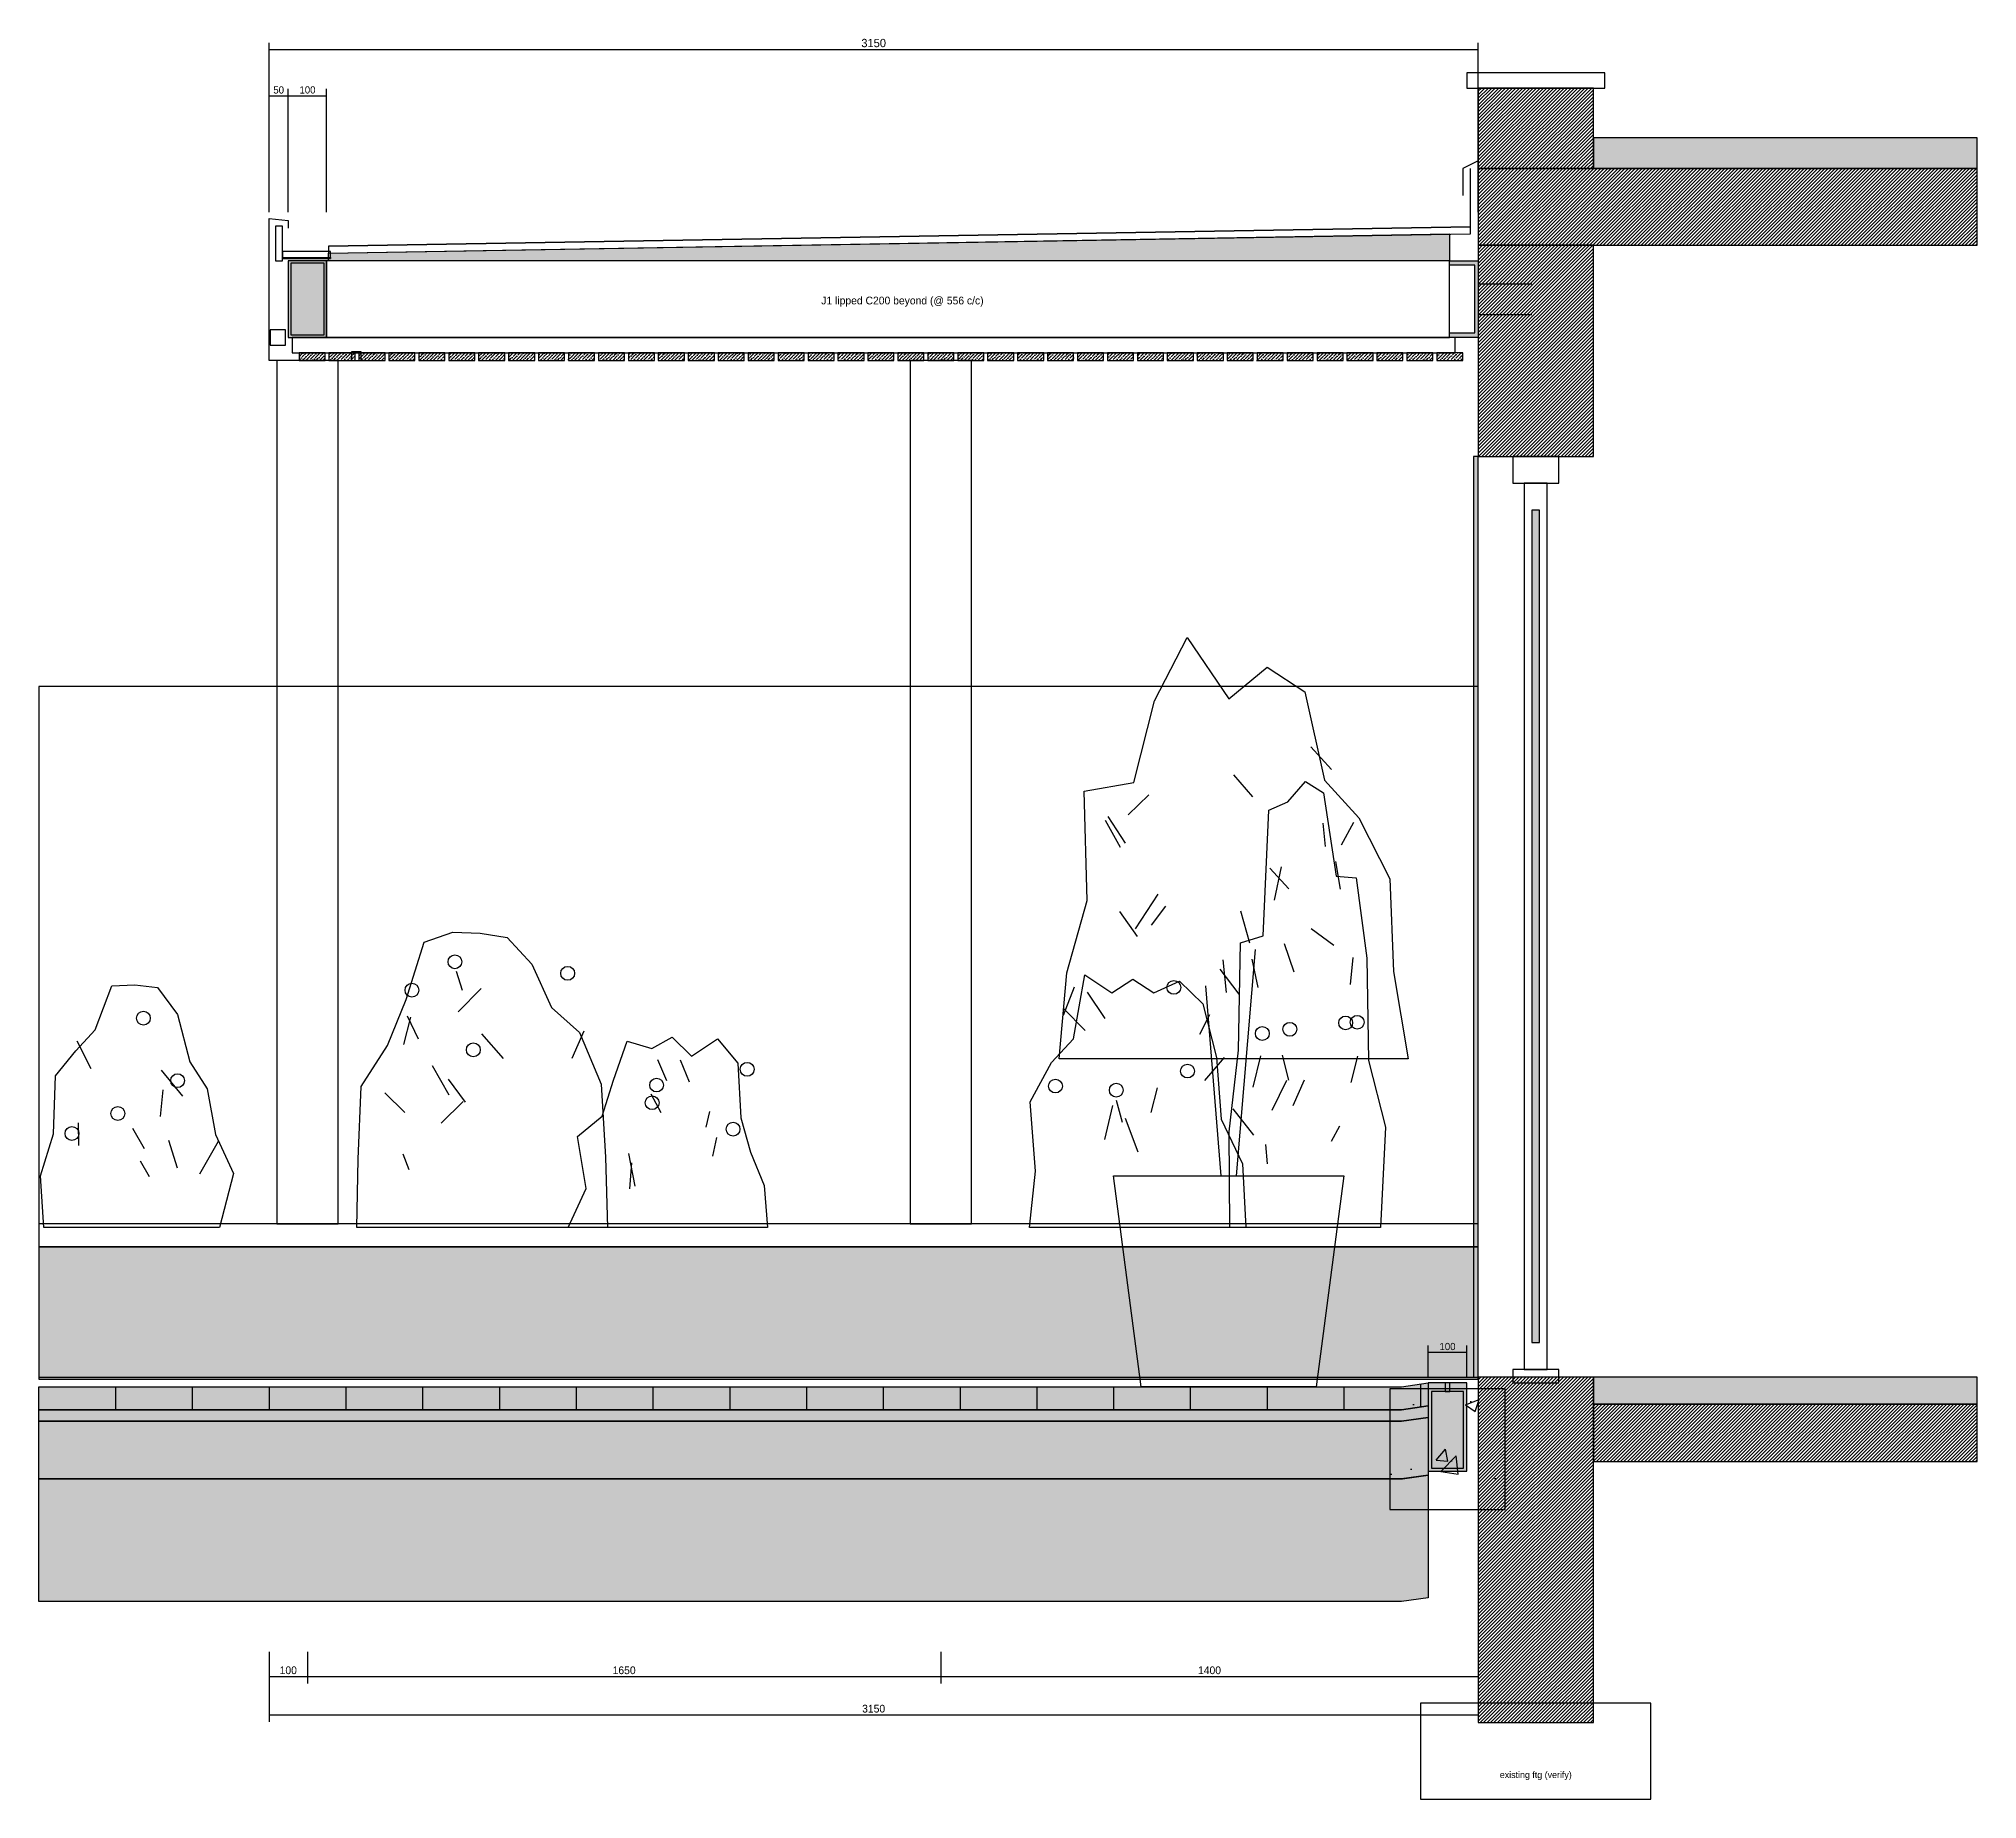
# Model space of a CAD drawing. Header units: millimetres. Extents: x -3750 to 66350, y -83500 to 3000.
# Drawn here: x -3750 to 1300, y -41100 to -36512 of the extents above; entities that cross this region are included whole.
import ezdxf
from ezdxf.enums import TextEntityAlignment as Align

# ---------------------------------------------------------------- set-up
doc = ezdxf.new("R2010")
doc.units = ezdxf.units.MM
doc.linetypes.add('DASHED', pattern=[1.524, 1.27, -0.254])
for name, color, linetype in [('A-DIMS', 3, 'Continuous'), ('A-HATCH', 9, 'Continuous'), ('A-TEXT', 2, 'Continuous'), ('A-TIMBER', 30, 'Continuous'), ('A-WALL', 7, 'Continuous'), ('L-PLANT', 94, 'Continuous'), ('S-STEEL', 1, 'Continuous')]:
    doc.layers.add(name, color=color, linetype=linetype)

msp = doc.modelspace()

# ---------------------------------------------------------------- hatches: boundary and pattern name
at = {"layer": 'A-HATCH'}
h = msp.add_hatch(dxfattribs=at)
h.set_pattern_fill('ANSI31', scale=2)
h.paths.add_polyline_path([(0, -36850), (300, -36850), (300, -36640), (0, -36640)])
for color, points in [(8, [(300, -36850), (1300, -36850), (1300, -36770), (300, -36770)]), (253, [(-3100, -37290), (-3000, -37290), (-3000, -37090), (-3100, -37090)]), (253, [(0, -37290), (-75, -37290), (-75, -37278.5), (-8.5, -37278.5), (-8.5, -37101.5), (-75, -37101.5), (-75, -37090), (0, -37090)]), (8, [(-12, -40000), (0, -40000), (0, -37600), (-12, -37600)]), (8, [(140, -39910), (160, -39910), (160, -37740), (140, -37740)]), (8, [(-3750, -40005), (0, -40005), (0, -39660), (-3750, -39660)]), (253, [(-3750, -40025), (-200, -40025), (-130, -40015), (-130, -40075), (-200, -40085), (-3750, -40085)]), (253, [(-130, -40245), (-30, -40245), (-30, -40015), (-130, -40015)]), (8, [(300, -40070), (1300, -40070), (1300, -40000), (300, -40000)]), (8, [(-3750, -40085), (-200, -40085), (-130, -40075), (-130, -40105), (-200, -40115), (-3750, -40115)]), (8, [(-3750, -40115), (-200, -40115), (-130, -40105), (-130, -40255), (-200, -40265), (-3750, -40265)])]:
    msp.add_hatch(color=color, dxfattribs=at).paths.add_polyline_path(points)
h = msp.add_hatch(dxfattribs=at)
h.set_pattern_fill('ANSI31', scale=2)
h.paths.add_polyline_path([(0, -37050), (1300, -37050), (1300, -36850), (0, -36850)])
h = msp.add_hatch(dxfattribs=at)
h.set_pattern_fill('ANSI36', scale=2)
h.paths.add_polyline_path([(-75, -37090), (-2995, -37090), (-2995, -37070), (-75, -37020)])
h = msp.add_hatch(dxfattribs=at)
h.set_pattern_fill('ANSI31', scale=2)
h.paths.add_polyline_path([(0, -37600), (300, -37600), (300, -37050), (0, -37050)])
h = msp.add_hatch(dxfattribs=at)
h.set_pattern_fill('ANSI36', scale=2)
h.paths.add_polyline_path([(-3115, -37082), (-2990, -37082), (-2990, -37084.2), (-3115, -37084.2)])
h = msp.add_hatch(dxfattribs=at)
h.set_pattern_fill('ANSI36', scale=2)
h.paths.add_polyline_path([(-3072, -37350), (-3004, -37350), (-3004, -37330), (-3072, -37330)])
h = msp.add_hatch(dxfattribs=at)
h.set_pattern_fill('ANSI36', scale=2)
h.paths.add_polyline_path([(-2994, -37350), (-2926, -37350), (-2926, -37330), (-2994, -37330)])
h = msp.add_hatch(dxfattribs=at)
h.set_pattern_fill('ANSI36', scale=2)
h.paths.add_polyline_path([(-2916, -37350), (-2848, -37350), (-2848, -37330), (-2916, -37330)])
h = msp.add_hatch(dxfattribs=at)
h.set_pattern_fill('ANSI36', scale=2)
h.paths.add_polyline_path([(-2838, -37350), (-2770, -37350), (-2770, -37330), (-2838, -37330)])
h = msp.add_hatch(dxfattribs=at)
h.set_pattern_fill('ANSI36', scale=2)
h.paths.add_polyline_path([(-2760, -37350), (-2692, -37350), (-2692, -37330), (-2760, -37330)])
h = msp.add_hatch(dxfattribs=at)
h.set_pattern_fill('ANSI36', scale=2)
h.paths.add_polyline_path([(-2682, -37350), (-2614, -37350), (-2614, -37330), (-2682, -37330)])
h = msp.add_hatch(dxfattribs=at)
h.set_pattern_fill('ANSI36', scale=2)
h.paths.add_polyline_path([(-2604, -37350), (-2536, -37350), (-2536, -37330), (-2604, -37330)])
h = msp.add_hatch(dxfattribs=at)
h.set_pattern_fill('ANSI36', scale=2)
h.paths.add_polyline_path([(-2526, -37350), (-2458, -37350), (-2458, -37330), (-2526, -37330)])
h = msp.add_hatch(dxfattribs=at)
h.set_pattern_fill('ANSI36', scale=2)
h.paths.add_polyline_path([(-2448, -37350), (-2380, -37350), (-2380, -37330), (-2448, -37330)])
h = msp.add_hatch(dxfattribs=at)
h.set_pattern_fill('ANSI36', scale=2)
h.paths.add_polyline_path([(-2370, -37350), (-2302, -37350), (-2302, -37330), (-2370, -37330)])
h = msp.add_hatch(dxfattribs=at)
h.set_pattern_fill('ANSI36', scale=2)
h.paths.add_polyline_path([(-2292, -37350), (-2224, -37350), (-2224, -37330), (-2292, -37330)])
h = msp.add_hatch(dxfattribs=at)
h.set_pattern_fill('ANSI36', scale=2)
h.paths.add_polyline_path([(-2214, -37350), (-2146, -37350), (-2146, -37330), (-2214, -37330)])
h = msp.add_hatch(dxfattribs=at)
h.set_pattern_fill('ANSI36', scale=2)
h.paths.add_polyline_path([(-2136, -37350), (-2068, -37350), (-2068, -37330), (-2136, -37330)])
h = msp.add_hatch(dxfattribs=at)
h.set_pattern_fill('ANSI36', scale=2)
h.paths.add_polyline_path([(-2058, -37350), (-1990, -37350), (-1990, -37330), (-2058, -37330)])
h = msp.add_hatch(dxfattribs=at)
h.set_pattern_fill('ANSI36', scale=2)
h.paths.add_polyline_path([(-1980, -37350), (-1912, -37350), (-1912, -37330), (-1980, -37330)])
h = msp.add_hatch(dxfattribs=at)
h.set_pattern_fill('ANSI36', scale=2)
h.paths.add_polyline_path([(-1902, -37350), (-1834, -37350), (-1834, -37330), (-1902, -37330)])
h = msp.add_hatch(dxfattribs=at)
h.set_pattern_fill('ANSI36', scale=2)
h.paths.add_polyline_path([(-1824, -37350), (-1756, -37350), (-1756, -37330), (-1824, -37330)])
h = msp.add_hatch(dxfattribs=at)
h.set_pattern_fill('ANSI36', scale=2)
h.paths.add_polyline_path([(-1746, -37350), (-1678, -37350), (-1678, -37330), (-1746, -37330)])
h = msp.add_hatch(dxfattribs=at)
h.set_pattern_fill('ANSI36', scale=2)
h.paths.add_polyline_path([(-1668, -37350), (-1600, -37350), (-1600, -37330), (-1668, -37330)])
h = msp.add_hatch(dxfattribs=at)
h.set_pattern_fill('ANSI36', scale=2)
h.paths.add_polyline_path([(-1590, -37350), (-1522, -37350), (-1522, -37330), (-1590, -37330)])
h = msp.add_hatch(dxfattribs=at)
h.set_pattern_fill('ANSI36', scale=2)
h.paths.add_polyline_path([(-1512, -37350), (-1444, -37350), (-1444, -37330), (-1512, -37330)])
h = msp.add_hatch(dxfattribs=at)
h.set_pattern_fill('ANSI36', scale=2)
h.paths.add_polyline_path([(-1434, -37350), (-1366, -37350), (-1366, -37330), (-1434, -37330)])
h = msp.add_hatch(dxfattribs=at)
h.set_pattern_fill('ANSI36', scale=2)
h.paths.add_polyline_path([(-1356, -37350), (-1288, -37350), (-1288, -37330), (-1356, -37330)])
h = msp.add_hatch(dxfattribs=at)
h.set_pattern_fill('ANSI36', scale=2)
h.paths.add_polyline_path([(-1278, -37350), (-1210, -37350), (-1210, -37330), (-1278, -37330)])
h = msp.add_hatch(dxfattribs=at)
h.set_pattern_fill('ANSI36', scale=2)
h.paths.add_polyline_path([(-1200, -37350), (-1132, -37350), (-1132, -37330), (-1200, -37330)])
h = msp.add_hatch(dxfattribs=at)
h.set_pattern_fill('ANSI36', scale=2)
h.paths.add_polyline_path([(-1122, -37350), (-1054, -37350), (-1054, -37330), (-1122, -37330)])
h = msp.add_hatch(dxfattribs=at)
h.set_pattern_fill('ANSI36', scale=2)
h.paths.add_polyline_path([(-1044, -37350), (-976, -37350), (-976, -37330), (-1044, -37330)])
h = msp.add_hatch(dxfattribs=at)
h.set_pattern_fill('ANSI36', scale=2)
h.paths.add_polyline_path([(-966, -37350), (-898, -37350), (-898, -37330), (-966, -37330)])
h = msp.add_hatch(dxfattribs=at)
h.set_pattern_fill('ANSI36', scale=2)
h.paths.add_polyline_path([(-888, -37350), (-820, -37350), (-820, -37330), (-888, -37330)])
h = msp.add_hatch(dxfattribs=at)
h.set_pattern_fill('ANSI36', scale=2)
h.paths.add_polyline_path([(-810, -37350), (-742, -37350), (-742, -37330), (-810, -37330)])
h = msp.add_hatch(dxfattribs=at)
h.set_pattern_fill('ANSI36', scale=2)
h.paths.add_polyline_path([(-732, -37350), (-664, -37350), (-664, -37330), (-732, -37330)])
h = msp.add_hatch(dxfattribs=at)
h.set_pattern_fill('ANSI36', scale=2)
h.paths.add_polyline_path([(-654, -37350), (-586, -37350), (-586, -37330), (-654, -37330)])
h = msp.add_hatch(dxfattribs=at)
h.set_pattern_fill('ANSI36', scale=2)
h.paths.add_polyline_path([(-576, -37350), (-508, -37350), (-508, -37330), (-576, -37330)])
h = msp.add_hatch(dxfattribs=at)
h.set_pattern_fill('ANSI36', scale=2)
h.paths.add_polyline_path([(-498, -37350), (-430, -37350), (-430, -37330), (-498, -37330)])
h = msp.add_hatch(dxfattribs=at)
h.set_pattern_fill('ANSI36', scale=2)
h.paths.add_polyline_path([(-420, -37350), (-352, -37350), (-352, -37330), (-420, -37330)])
h = msp.add_hatch(dxfattribs=at)
h.set_pattern_fill('ANSI36', scale=2)
h.paths.add_polyline_path([(-342, -37350), (-274, -37350), (-274, -37330), (-342, -37330)])
h = msp.add_hatch(dxfattribs=at)
h.set_pattern_fill('ANSI36', scale=2)
h.paths.add_polyline_path([(-264, -37350), (-196, -37350), (-196, -37330), (-264, -37330)])
h = msp.add_hatch(dxfattribs=at)
h.set_pattern_fill('ANSI36', scale=2)
h.paths.add_polyline_path([(-186, -37350), (-118, -37350), (-118, -37330), (-186, -37330)])
h = msp.add_hatch(dxfattribs=at)
h.set_pattern_fill('ANSI36', scale=2)
h.paths.add_polyline_path([(-108, -37350), (-40, -37350), (-40, -37330), (-108, -37330)])
h = msp.add_hatch(dxfattribs=at)
h.set_pattern_fill('AR-CONC', scale=2)
h.paths.add_polyline_path([(-230, -40345), (70, -40345), (70, -40030), (-230, -40030)])
h = msp.add_hatch(dxfattribs=at)
h.set_pattern_fill('ANSI31', scale=2)
h.paths.add_polyline_path([(0, -40900), (300, -40900), (300, -40000), (0, -40000)])
h = msp.add_hatch(dxfattribs=at)
h.set_pattern_fill('ANSI31', scale=2)
h.paths.add_polyline_path([(300, -40220), (1300, -40220), (1300, -40070), (300, -40070)])
h = msp.add_hatch(dxfattribs=at)
h.set_pattern_fill('EARTH', scale=2)
h.paths.add_polyline_path([(-3750, -40265), (-200, -40265), (-130, -40255), (-130, -40575), (-200, -40585), (-3750, -40585)])

# ---------------------------------------------------------------- linework, layer by layer
at = {"layer": 'A-DIMS'}
for p, q in [((-3150, -36964), (-3150, -36522)), ((-3150, -36540), (0, -36540)), ((0, -36964), (0, -36522)), ((-3150, -36964), (-3150, -36642)), ((-3150, -36660), (-3100, -36660)), ((-3100, -36964), (-3100, -36642)), ((-3100, -36964), (-3100, -36642)), ((-3100, -36660), (-3000, -36660)), ((-3000, -36964), (-3000, -36642)), ((-130, -39999), (-130, -39917)), ((-130, -39935), (-30, -39935)), ((-30, -39999), (-30, -39917)), ((-3150, -40716), (-3150, -40798)), ((-3150, -40716), (-3150, -40898)), ((-3050, -40716), (-3050, -40798)), ((-3050, -40716), (-3050, -40798)), ((-1400, -40716), (-1400, -40798)), ((-1400, -40716), (-1400, -40798)), ((0, -40716), (0, -40798)), ((0, -40716), (0, -40898)), ((-3150, -40780), (-3050, -40780)), ((-3050, -40780), (-1400, -40780)), ((-1400, -40780), (0, -40780)), ((-3150, -40880), (0, -40880))]:
    msp.add_line(p, q, dxfattribs=at)
at = {"layer": 'A-TIMBER'}
for points in [[(-3072, -37350), (-3004, -37350), (-3004, -37330), (-3072, -37330)], [(-2994, -37350), (-2926, -37350), (-2926, -37330), (-2994, -37330)], [(-2916, -37350), (-2848, -37350), (-2848, -37330), (-2916, -37330)], [(-2838, -37350), (-2770, -37350), (-2770, -37330), (-2838, -37330)], [(-2760, -37350), (-2692, -37350), (-2692, -37330), (-2760, -37330)], [(-2682, -37350), (-2614, -37350), (-2614, -37330), (-2682, -37330)], [(-2604, -37350), (-2536, -37350), (-2536, -37330), (-2604, -37330)], [(-2526, -37350), (-2458, -37350), (-2458, -37330), (-2526, -37330)], [(-2448, -37350), (-2380, -37350), (-2380, -37330), (-2448, -37330)], [(-2370, -37350), (-2302, -37350), (-2302, -37330), (-2370, -37330)], [(-2292, -37350), (-2224, -37350), (-2224, -37330), (-2292, -37330)], [(-2214, -37350), (-2146, -37350), (-2146, -37330), (-2214, -37330)], [(-2136, -37350), (-2068, -37350), (-2068, -37330), (-2136, -37330)], [(-2058, -37350), (-1990, -37350), (-1990, -37330), (-2058, -37330)], [(-1980, -37350), (-1912, -37350), (-1912, -37330), (-1980, -37330)], [(-1902, -37350), (-1834, -37350), (-1834, -37330), (-1902, -37330)], [(-1824, -37350), (-1756, -37350), (-1756, -37330), (-1824, -37330)], [(-1746, -37350), (-1678, -37350), (-1678, -37330), (-1746, -37330)], [(-1668, -37350), (-1600, -37350), (-1600, -37330), (-1668, -37330)], [(-1590, -37350), (-1522, -37350), (-1522, -37330), (-1590, -37330)], [(-1512, -37350), (-1444, -37350), (-1444, -37330), (-1512, -37330)], [(-1434, -37350), (-1366, -37350), (-1366, -37330), (-1434, -37330)], [(-1356, -37350), (-1288, -37350), (-1288, -37330), (-1356, -37330)], [(-1278, -37350), (-1210, -37350), (-1210, -37330), (-1278, -37330)], [(-1200, -37350), (-1132, -37350), (-1132, -37330), (-1200, -37330)], [(-1122, -37350), (-1054, -37350), (-1054, -37330), (-1122, -37330)], [(-1044, -37350), (-976, -37350), (-976, -37330), (-1044, -37330)], [(-966, -37350), (-898, -37350), (-898, -37330), (-966, -37330)], [(-888, -37350), (-820, -37350), (-820, -37330), (-888, -37330)], [(-810, -37350), (-742, -37350), (-742, -37330), (-810, -37330)], [(-732, -37350), (-664, -37350), (-664, -37330), (-732, -37330)], [(-654, -37350), (-586, -37350), (-586, -37330), (-654, -37330)], [(-576, -37350), (-508, -37350), (-508, -37330), (-576, -37330)], [(-498, -37350), (-430, -37350), (-430, -37330), (-498, -37330)], [(-420, -37350), (-352, -37350), (-352, -37330), (-420, -37330)], [(-342, -37350), (-274, -37350), (-274, -37330), (-342, -37330)], [(-264, -37350), (-196, -37350), (-196, -37330), (-264, -37330)], [(-186, -37350), (-118, -37350), (-118, -37330), (-186, -37330)], [(-108, -37350), (-40, -37350), (-40, -37330), (-108, -37330)]]:
    msp.add_lwpolyline(points, close=True, dxfattribs=at)
at = {"layer": 'A-WALL'}
for p, q in [((0, -37150), (140, -37150)), ((0, -37230), (140, -37230)), ((-630, -39475), (-580, -38885)), ((-670, -39475), (-710, -38980)), ((-3550, -40025), (-3550, -40085)), ((-3550, -40025), (-3550, -40085)), ((-3350, -40025), (-3350, -40085)), ((-3350, -40025), (-3350, -40085)), ((-3150, -40025), (-3150, -40085)), ((-3150, -40025), (-3150, -40085)), ((-2950, -40025), (-2950, -40085)), ((-2950, -40025), (-2950, -40085)), ((-2750, -40025), (-2750, -40085)), ((-2750, -40025), (-2750, -40085)), ((-2550, -40025), (-2550, -40085)), ((-2550, -40025), (-2550, -40085)), ((-2350, -40025), (-2350, -40085)), ((-2350, -40025), (-2350, -40085)), ((-2150, -40025), (-2150, -40085)), ((-2150, -40025), (-2150, -40085)), ((-1950, -40025), (-1950, -40085)), ((-1950, -40025), (-1950, -40085)), ((-1750, -40025), (-1750, -40085)), ((-1750, -40025), (-1750, -40085)), ((-1550, -40025), (-1550, -40085)), ((-1550, -40025), (-1550, -40085)), ((-1350, -40025), (-1350, -40085)), ((-1350, -40025), (-1350, -40085)), ((-1150, -40025), (-1150, -40085)), ((-1150, -40025), (-1150, -40085)), ((-950, -40025), (-950, -40085)), ((-950, -40025), (-950, -40085)), ((-750, -40025), (-750, -40085)), ((-750, -40025), (-750, -40085)), ((-550, -40025), (-550, -40085)), ((-550, -40025), (-550, -40085)), ((-350, -40025), (-350, -40085)), ((-350, -40025), (-350, -40085)), ((-150, -40017.9), (-150, -40077.9)), ((-150, -40017.9), (-150, -40077.9))]:
    msp.add_line(p, q, dxfattribs=at)
for points in [[(-30, -36640), (330, -36640), (330, -36600), (-30, -36600)], [(0, -36850), (300, -36850), (300, -36640), (0, -36640)], [(300, -36850), (1300, -36850), (1300, -36770), (300, -36770)], [(0, -37050), (1300, -37050), (1300, -36850), (0, -36850)], [(-3133, -37090), (-3115, -37090), (-3115, -37000), (-3133, -37000)], [(-2995, -37070), (-20, -37020), (-20, -37002), (-2995, -37052)], [(-3115, -37084.2), (-2990, -37084.2), (-2990, -37066.2), (-3115, -37066.2)], [(-75, -37090), (-2995, -37090), (-2995, -37070), (-75, -37020)], [(0, -37600), (300, -37600), (300, -37050), (0, -37050)], [(-3115, -37082), (-2990, -37082), (-2990, -37084.2), (-3115, -37084.2)], [(-3000, -37290), (-75, -37290), (-75, -37090), (-3000, -37090)], [(-3147, -37310), (-3107, -37310), (-3107, -37270), (-3147, -37270)], [(-3090, -37330), (-60, -37330), (-60, -37290), (-3090, -37290)], [(-3130, -39600), (-2970, -39600), (-2970, -37350), (-3130, -37350)], [(-2935, -37350), (-2910, -37350), (-2910, -37328), (-2935, -37328)], [(-1480, -39600), (-1320, -39600), (-1320, -37350), (-1480, -37350)], [(-12, -40000), (0, -40000), (0, -37600), (-12, -37600)], [(90, -37670), (210, -37670), (210, -37600), (90, -37600)], [(120, -39980), (180, -39980), (180, -37670), (120, -37670)], [(140, -39910), (160, -39910), (160, -37740), (140, -37740)], [(-3750, -40000), (0, -40000), (0, -38200), (-3750, -38200)], [(-950, -39475), (-350, -39475), (-422, -40025), (-878, -40025)], [(-3750, -39660), (0, -39660), (0, -39600), (-3750, -39600)], [(-3750, -40005), (0, -40005), (0, -39660), (-3750, -39660)], [(90, -40015), (210, -40015), (210, -39980), (90, -39980)], [(-3750, -40025), (-200, -40025), (-130, -40015), (-130, -40075), (-200, -40085), (-3750, -40085)], [(-230, -40345), (70, -40345), (70, -40030), (-230, -40030)], [(-130, -40245), (-30, -40245), (-30, -40015), (-130, -40015)], [(-122, -40237), (-38, -40237), (-38, -40037), (-122, -40037)], [(-86, -40037), (-74, -40037), (-74, -40015), (-86, -40015)], [(0, -40900), (300, -40900), (300, -40000), (0, -40000)], [(300, -40070), (1300, -40070), (1300, -40000), (300, -40000)], [(-3750, -40085), (-200, -40085), (-130, -40075), (-130, -40105), (-200, -40115), (-3750, -40115)], [(300, -40220), (1300, -40220), (1300, -40070), (300, -40070)], [(-3750, -40115), (-200, -40115), (-130, -40105), (-130, -40255), (-200, -40265), (-3750, -40265)], [(-3750, -40265), (-200, -40265), (-130, -40255), (-130, -40575), (-200, -40585), (-3750, -40585)]]:
    msp.add_lwpolyline(points, close=True, dxfattribs=at)
for points in [[(-2995, -37052), (-20, -37002), (-20, -36850)], [(0, -36830), (-40, -36850), (-40, -36920)], [(-3090, -37350), (-3150, -37350), (-3150, -36980), (-3100, -36985), (-3100, -37005)], [(-2995, -37052), (-2995, -37066.2), (-3115, -37066.2), (-3115, -37000), (-3133, -37000)], [(-3750, -40025), (-200, -40025), (-130, -40015)]]:
    msp.add_lwpolyline(points, dxfattribs=at)
at = {"layer": 'A-WALL', "linetype": 'DASHED'}
msp.add_lwpolyline([(-3750, -40265), (-200, -40265), (-130, -40255)], dxfattribs=at)
msp.add_lwpolyline([(-150, -41100), (450, -41100), (450, -40850), (-150, -40850)], close=True, dxfattribs=at)
at = {"layer": 'A-WALL'}
for centre in [(-2665.8, -38917.3), (-2372.1, -38947.4), (-2777.9, -38991.2), (-792.9, -38984), (-3477.5, -39064.3), (-562.5, -39104.1), (-490.8, -39093.3), (-345.4, -39076.7), (-315.2, -39075), (-2617.9, -39146.8), (-1904.4, -39197.6), (-757.5, -39202.2), (-3388.3, -39227.1), (-2140.4, -39238.6), (-1101.4, -39241.2), (-943, -39252), (-2152.2, -39284.6), (-3544.1, -39312.7), (-1941.3, -39353.6), (-3663.5, -39364.9)]:
    msp.add_circle(centre, 18, dxfattribs=at)
at = {"layer": 'L-PLANT'}
for p, q in [((-382.5, -38415.9), (-435.9, -38357)), ((-587.5, -38487.1), (-637.1, -38429.7)), ((-912.2, -38534.1), (-858, -38482.2)), ((-931.5, -38619.4), (-970.8, -38549)), ((-918.6, -38607.8), (-964, -38538.9)), ((-398, -38616.5), (-403.8, -38556.4)), ((-356.6, -38612.2), (-323.7, -38553)), ((-493.7, -38726.8), (-543.2, -38673.4)), ((-530.8, -38756.9), (-512.1, -38669.5)), ((-358.6, -38727.9), (-370.8, -38656)), ((-892.8, -38831), (-833.4, -38741.1)), ((-850.8, -38822.3), (-813.7, -38772.3)), ((-887.4, -38851.6), (-934, -38786.3)), ((-594.8, -38868.4), (-618.4, -38785.6)), ((-376.3, -38875.3), (-435.3, -38831.2)), ((-479.6, -38944.2), (-504.7, -38870.5)), ((-655.7, -38997.3), (-664.8, -38912)), ((-573.1, -38984), (-589.2, -38910.3)), ((-332.7, -38976.5), (-326.1, -38906.1)), ((-2646.3, -38992.5), (-2662, -38942.3)), ((-1080, -39056.7), (-1052, -38982.8)), ((-622.5, -39001.4), (-672.3, -38936.5)), ((-2657.4, -39047.9), (-2597.6, -38986.8)), ((-972.1, -39065.2), (-1018, -38996.3)), ((-2798.9, -39133.2), (-2780.9, -39061.8)), ((-2760.7, -39119.3), (-2789.6, -39058.9)), ((-1024.4, -39096.5), (-1080.1, -39039.4)), ((-725.3, -39106.1), (-699.4, -39054.7)), ((-3613.9, -39196.4), (-3650.4, -39124.1)), ((-2539.3, -39169.2), (-2595.6, -39104.9)), ((-2360.6, -39168.7), (-2329.3, -39097.3)), ((-2114.2, -39227.6), (-2137.3, -39173)), ((-2055, -39230.9), (-2078.2, -39173.8)), ((-712.6, -39226.8), (-661.3, -39167)), ((-586.6, -39244.3), (-565.9, -39162.8)), ((-493.4, -39225.5), (-509.7, -39161.1)), ((-331, -39231.5), (-313.9, -39163)), ((-3374.8, -39267.8), (-3430.7, -39199.9)), ((-2681.2, -39264.6), (-2723.9, -39188.1)), ((-2638.7, -39283.1), (-2682.5, -39223.4)), ((-536.4, -39304.3), (-498.6, -39225.8)), ((-481.7, -39292.2), (-452.6, -39224.7)), ((-3432.7, -39320.2), (-3426, -39250.7)), ((-2796.1, -39310), (-2848.4, -39259.1)), ((-2701.8, -39338.3), (-2644.1, -39281.3)), ((-2128.2, -39310.8), (-2154.6, -39262.2)), ((-926.4, -39336.5), (-942.1, -39279.1)), ((-852.2, -39310.3), (-835.6, -39245.9)), ((-3645.4, -39395.8), (-3646.1, -39337)), ((-2010.9, -39348.1), (-2001.4, -39307.4)), ((-972.7, -39380.4), (-951.9, -39291.8)), ((-886.3, -39413.8), (-919.3, -39325.4)), ((-584.2, -39369.6), (-638.7, -39300.2)), ((-3474.3, -39405.1), (-3505.2, -39351.4)), ((-3388.3, -39455), (-3411.5, -39383.5)), ((-3330.3, -39470), (-3282.1, -39384.8)), ((-1994.1, -39423.6), (-1983.3, -39375.6)), ((-381.9, -39385.2), (-360.4, -39344.9)), ((-3461.4, -39477.8), (-3485.2, -39436.7)), ((-2784.8, -39459.6), (-2800.7, -39418.9)), ((-2196.4, -39502), (-2212.6, -39416.7)), ((-548.8, -39443.8), (-552.9, -39393.2)), ((-2210.5, -39509.4), (-2205, -39441.3))]:
    msp.add_line(p, q, dxfattribs=at)
for points in [[(-1091.8, -39170), (-1072.1, -38946.3), (-1019.1, -38757.2), (-1026.7, -38472.4), (-897.3, -38449.9), (-843.4, -38237.3), (-757.9, -38072.1), (-650, -38231.8), (-549.7, -38149.2), (-451.7, -38213.7), (-400.6, -38443.7), (-311.1, -38542.3), (-230.5, -38700.8), (-220.3, -38942.2), (-182.2, -39170)], [(-647, -39610), (-648.6, -39360.7), (-624.6, -39147.6), (-619.3, -38867.6), (-560.2, -38850), (-545.2, -38522.5), (-496.1, -38500.1), (-450, -38447.4), (-403, -38476.8), (-369.8, -38694), (-317.8, -38698.2), (-289.9, -38907.9), (-285.6, -39174.5), (-241.5, -39348.2), (-254.6, -39610)], [(-2921.4, -39610), (-2917.6, -39431.5), (-2909.8, -39242.7), (-2841.5, -39135.9), (-2792.6, -39015.4), (-2745.6, -38865.8), (-2671.4, -38840.2), (-2600, -38842.8), (-2529.9, -38854.1), (-2465.7, -38923.4), (-2414.2, -39036.5), (-2341.1, -39101.7), (-2284.7, -39236.3), (-2273.2, -39426.4), (-2268.6, -39610)], [(-3736.9, -39610), (-3745.5, -39475.5), (-3711.4, -39365.7), (-3706.7, -39214.3), (-3653.2, -39149), (-3603.4, -39094.7), (-3559.9, -38979.8), (-3500, -38977.4), (-3440.5, -38984.6), (-3388.7, -39055.1), (-3356.5, -39178.1), (-3311.2, -39248.7), (-3289.9, -39367.2), (-3243, -39469.2), (-3279.5, -39610)], [(-1168.9, -39610), (-1153.3, -39462.8), (-1167.6, -39282), (-1112.1, -39179.4), (-1054.2, -39117.9), (-1024.7, -38950.9), (-954.9, -38998.1), (-900, -38962.8), (-845.2, -38998.3), (-778.5, -38967.8), (-717.3, -39026.9), (-681.9, -39167.2), (-669.8, -39327.9), (-614.2, -39444), (-605.3, -39610)], [(-2371, -39610), (-2323.8, -39507.9), (-2346.3, -39372.8), (-2282.2, -39319.3), (-2253.1, -39226), (-2216.9, -39124.6), (-2153.3, -39142.9), (-2100, -39114.1), (-2049.1, -39163.7), (-1981.6, -39118.3), (-1929, -39181.3), (-1920.6, -39323.9), (-1895.7, -39413.2), (-1860.2, -39500.5), (-1851.5, -39610)]]:
    msp.add_lwpolyline(points, close=True, dxfattribs=at)
at = {"layer": 'S-STEEL'}
for points in [[(-3100, -37290), (-3000, -37290), (-3000, -37090), (-3100, -37090)], [(-3093.7, -37283.7), (-3006.3, -37283.7), (-3006.3, -37096.3), (-3093.7, -37096.3)], [(0, -37290), (-75, -37290), (-75, -37278.5), (-8.5, -37278.5), (-8.5, -37101.5), (-75, -37101.5), (-75, -37090), (0, -37090)]]:
    msp.add_lwpolyline(points, close=True, dxfattribs=at)

# ---------------------------------------------------------------- texts
at = {"layer": 'A-DIMS'}
for s, height, p in [('3150', 21.6, (-1575, -36540)), ('50', 18.72, (-3125, -36660)), ('100', 18.72, (-3050, -36660)), ('100', 18.72, (-80, -39935)), ('100', 20.16, (-3100, -40780)), ('1650', 20.16, (-2225, -40780)), ('1400', 20.16, (-700, -40780)), ('3150', 20.16, (-1575, -40880))]:
    msp.add_text(s, height=height, dxfattribs=at).set_placement(p, align=Align.BOTTOM_CENTER)
at = {"layer": 'A-TEXT'}
for s, height, p in [('J1 lipped C200 beyond (@ 556 c/c)', 20.16, (-1500, -37210)), ('existing ftg (verify)', 17.28, (150, -41050))]:
    msp.add_text(s, height=height, dxfattribs=at).set_placement(p, align=Align.BOTTOM_CENTER)

doc.saveas('drawing.dxf')
